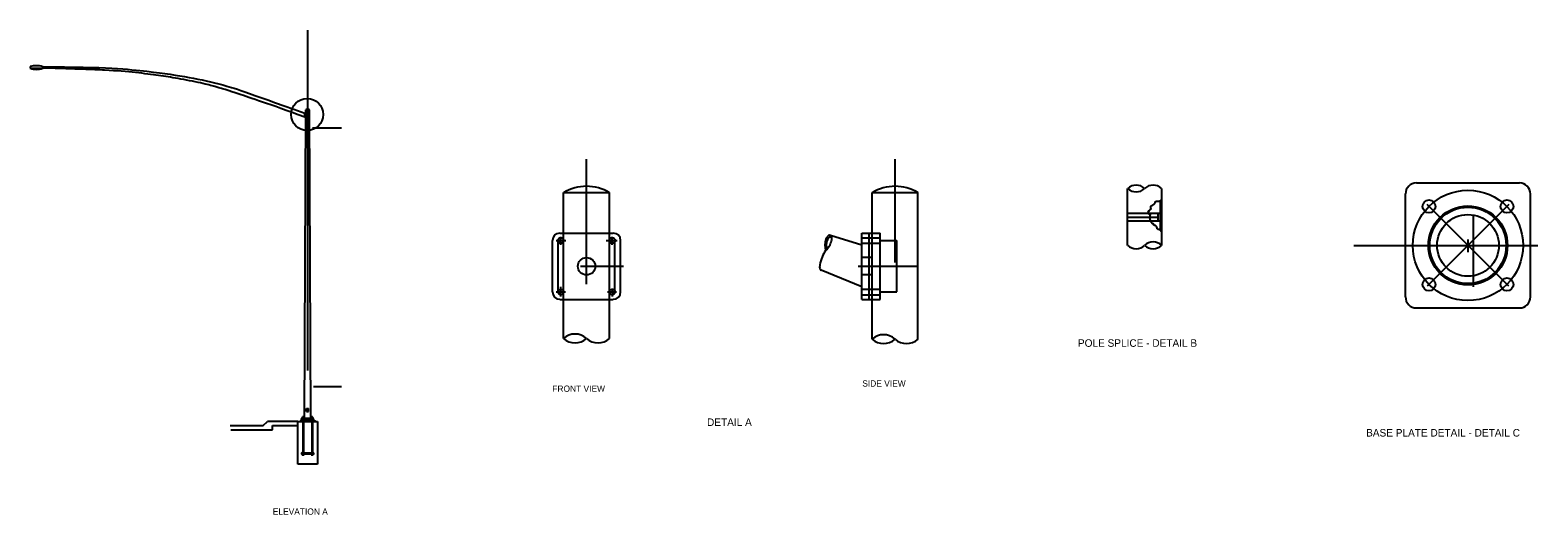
# Model space of a CAD drawing. Extents: x -801.4 to -784.3, y 483.4 to 488.8.
import ezdxf

# ---------------------------------------------------------------- set-up
doc = ezdxf.new("R2010")
doc.units = 0
for name, color, linetype in [('es_DETAIL', 7, 'Continuous'), ('es_LIGHTING', 7, 'Continuous'), ('es_NO-PLOT', 7, 'Continuous'), ('pp_PRESENTATION', 7, 'Continuous')]:
    doc.layers.add(name, color=color, linetype=linetype)

msp = doc.modelspace()

# ---------------------------------------------------------------- linework, layer by layer
at = {"layer": 'es_DETAIL'}
for p, q in [((-795.081, 486.219), (-795.081, 487.084)), ((-791.586, 486.211), (-791.586, 487.084)), ((-788.951, 486.405), (-788.951, 487.05)), ((-788.565, 486.405), (-788.565, 487.049)), ((-785.678, 487.113), (-784.511, 487.113)), ((-795.342, 487.002), (-794.821, 487.002)), ((-795.342, 486.543), (-795.342, 487.002)), ((-794.821, 486.543), (-794.821, 487.002)), ((-791.847, 486.543), (-791.847, 487.002)), ((-791.847, 487.002), (-791.326, 487.002)), ((-791.326, 485.342), (-791.326, 487.002)), ((-788.58, 486.578), (-788.58, 486.91)), ((-785.803, 485.821), (-785.803, 486.988)), ((-784.632, 485.942), (-785.557, 486.866)), ((-784.632, 486.866), (-785.557, 485.942)), ((-784.386, 485.821), (-784.386, 486.988)), ((-788.712, 486.764), (-788.951, 486.764)), ((-788.705, 486.722), (-788.951, 486.722)), ((-788.693, 486.68), (-788.951, 486.68)), ((-788.58, 486.764), (-788.712, 486.764)), ((-788.603, 486.722), (-788.705, 486.722)), ((-788.58, 486.68), (-788.693, 486.68)), ((-788.603, 486.68), (-788.603, 486.764)), ((-785.448, 486.758), (-785.448, 486.758)), ((-785.031, 485.936), (-785.031, 486.748)), ((-784.741, 486.758), (-784.741, 486.758)), ((-795.384, 486.543), (-794.779, 486.543)), ((-795.342, 485.793), (-795.342, 486.543)), ((-794.821, 485.793), (-794.821, 486.543)), ((-791.961, 486.408), (-792.317, 486.517)), ((-791.961, 485.793), (-791.961, 486.543)), ((-791.961, 486.543), (-791.753, 486.543)), ((-791.878, 485.793), (-791.878, 486.543)), ((-791.847, 485.793), (-791.847, 486.543)), ((-791.753, 485.793), (-791.753, 486.543)), ((-795.425, 486.46), (-795.315, 486.46)), ((-795.404, 485.877), (-795.404, 486.46)), ((-794.858, 486.46), (-794.734, 486.46)), ((-794.759, 485.877), (-794.759, 486.46)), ((-791.961, 486.491), (-791.753, 486.491)), ((-791.961, 486.429), (-791.753, 486.429)), ((-791.753, 486.46), (-791.565, 486.46)), ((-791.565, 485.877), (-791.565, 486.46)), ((-786.388, 486.404), (-784.303, 486.404)), ((-785.095, 486.472), (-785.095, 486.327)), ((-795.148, 486.168), (-795.004, 486.168)), ((-795.034, 486.169), (-794.662, 486.169)), ((-792.002, 486.168), (-791.337, 486.168)), ((-791.848, 486.267), (-791.961, 486.267)), ((-791.961, 485.936), (-792.422, 486.123)), ((-791.848, 486.069), (-791.961, 486.069)), ((-785.448, 486.051), (-785.448, 486.051)), ((-795.425, 485.877), (-795.321, 485.877)), ((-794.845, 485.877), (-794.743, 485.877)), ((-791.961, 485.908), (-791.753, 485.908)), ((-791.961, 485.845), (-791.753, 485.845)), ((-791.753, 485.877), (-791.565, 485.877)), ((-795.384, 485.793), (-794.779, 485.793)), ((-795.342, 485.35), (-795.342, 485.793)), ((-794.821, 485.35), (-794.821, 485.793)), ((-791.961, 485.793), (-791.753, 485.793)), ((-791.847, 485.342), (-791.847, 485.793)), ((-785.678, 485.696), (-784.511, 485.696)), ((-798.305, 484.443), (-798.305, 484.451)), ((-798.302, 484.452), (-798.284, 484.452)), ((-798.299, 484.452), (-798.287, 484.452)), ((-798.299, 484.443), (-798.299, 484.451)), ((-798.296, 484.462), (-798.298, 484.461)), ((-798.298, 484.452), (-798.298, 484.461)), ((-798.288, 484.461), (-798.298, 484.461)), ((-798.298, 484.461), (-798.288, 484.461)), ((-798.298, 484.459), (-798.288, 484.459)), ((-798.298, 484.457), (-798.288, 484.457)), ((-798.298, 484.455), (-798.288, 484.455)), ((-798.298, 484.454), (-798.288, 484.454)), ((-798.29, 484.462), (-798.296, 484.462)), ((-798.29, 484.462), (-798.288, 484.461)), ((-798.288, 484.452), (-798.288, 484.461)), ((-798.287, 484.443), (-798.287, 484.451)), ((-798.281, 484.443), (-798.281, 484.451)), ((-798.203, 484.443), (-798.203, 484.451)), ((-798.182, 484.452), (-798.2, 484.452)), ((-798.194, 484.462), (-798.197, 484.461)), ((-798.197, 484.452), (-798.197, 484.461)), ((-798.197, 484.461), (-798.186, 484.461)), ((-798.186, 484.461), (-798.197, 484.461)), ((-798.186, 484.452), (-798.197, 484.452)), ((-798.197, 484.443), (-798.197, 484.451)), ((-798.186, 484.459), (-798.196, 484.459)), ((-798.186, 484.457), (-798.196, 484.457)), ((-798.186, 484.455), (-798.196, 484.455)), ((-798.186, 484.454), (-798.196, 484.454)), ((-798.194, 484.462), (-798.188, 484.462)), ((-798.188, 484.462), (-798.186, 484.461)), ((-798.186, 484.452), (-798.186, 484.461)), ((-798.185, 484.443), (-798.185, 484.451)), ((-798.179, 484.443), (-798.179, 484.451)), ((-798.305, 484.443), (-798.281, 484.443)), ((-798.179, 484.443), (-798.203, 484.443)), ((-798.305, 484.057), (-798.305, 484.05)), ((-798.305, 484.041), (-798.305, 484.032)), ((-798.281, 484.041), (-798.305, 484.041)), ((-798.284, 484.058), (-798.302, 484.058)), ((-798.284, 484.049), (-798.302, 484.049)), ((-798.284, 484.031), (-798.302, 484.031)), ((-798.287, 484.058), (-798.299, 484.058)), ((-798.299, 484.057), (-798.299, 484.05)), ((-798.299, 484.041), (-798.299, 484.032)), ((-798.287, 484.031), (-798.299, 484.031)), ((-798.287, 484.057), (-798.287, 484.05)), ((-798.287, 484.041), (-798.287, 484.032)), ((-798.281, 484.057), (-798.281, 484.05)), ((-798.281, 484.041), (-798.281, 484.032)), ((-798.202, 484.057), (-798.202, 484.05)), ((-798.202, 484.041), (-798.202, 484.032)), ((-798.202, 484.041), (-798.179, 484.041)), ((-798.199, 484.058), (-798.182, 484.058)), ((-798.199, 484.049), (-798.182, 484.049)), ((-798.199, 484.031), (-798.182, 484.031)), ((-798.197, 484.057), (-798.197, 484.05)), ((-798.197, 484.041), (-798.197, 484.032)), ((-798.196, 484.058), (-798.185, 484.058)), ((-798.196, 484.031), (-798.185, 484.031)), ((-798.185, 484.057), (-798.185, 484.05)), ((-798.185, 484.041), (-798.185, 484.032)), ((-798.179, 484.057), (-798.179, 484.05)), ((-798.179, 484.041), (-798.179, 484.032))]:
    msp.add_line(p, q, dxfattribs=at)
for points in [[(-795.081, 485.964), (-795.081, 487.383)], [(-791.586, 486.9), (-791.586, 487.383)], [(-795.373, 486.411), (-795.373, 486.503)], [(-794.79, 486.411), (-794.79, 486.5)], [(-795.467, 485.877), (-795.467, 486.46)], [(-794.696, 485.877), (-794.696, 486.46)], [(-795.373, 485.825), (-795.373, 485.933)], [(-794.79, 485.916), (-794.79, 485.825)]]:
    msp.add_lwpolyline(points, dxfattribs=at)
for centre, radius in [((-785.095, 486.404), 0.625), ((-785.536, 486.846), 0.0729), ((-785.095, 486.404), 0.448), ((-784.653, 486.846), 0.0729), ((-785.095, 486.404), 0.433), ((-785.095, 486.404), 0.35), ((-795.373, 486.46), 0.0312), ((-794.79, 486.46), 0.0312), ((-795.081, 486.168), 0.099), ((-785.536, 485.962), 0.0729), ((-784.653, 485.962), 0.0729), ((-795.373, 485.877), 0.0312), ((-794.79, 485.877), 0.0312)]:
    msp.add_circle(centre, radius, dxfattribs=at)
for centre, radius, start, end in [((-795.081, 486.571), 0.503, 58.8144, 121.1856), ((-791.586, 486.571), 0.503, 58.8144, 121.1856), ((-788.854, 486.946), 0.141, 46.9935, 133.0065), ((-788.854, 487.152), 0.141, 226.9935, 313.0065), ((-788.662, 486.946), 0.141, 46.9935, 133.0065), ((-785.678, 486.988), 0.125, 90, 180), ((-784.511, 486.988), 0.125, 0, 90), ((-795.384, 486.46), 0.0833, 90, 180), ((-794.779, 486.46), 0.0833, 0, 90), ((-792.299, 486.456), 0.0725, 142.5423, 165.7363), ((-792.296, 486.445), 0.0627, 122.9366, 165.7363), ((-792.303, 486.46), 0.067, 122.1178, 143.3612), ((-792.328, 486.495), 0.024, 35.5092, 115.3907), ((-792.32, 486.476), 0.024, 48.8612, 115.3907), ((-792.374, 486.478), 0.0725, 341.9931, 24.7928), ((-792.145, 486.405), 0.235, 162.9833, 194.5271), ((-792.532, 486.518), 0.235, 312.9609, 344.7462), ((-792.14, 486.401), 0.225, 164.6977, 191.1048), ((-788.854, 486.508), 0.141, 226.9935, 313.0065), ((-788.662, 486.302), 0.141, 46.9935, 133.0065), ((-788.662, 486.508), 0.141, 226.9935, 313.0065), ((-792.368, 486.163), 0.0725, 161.9931, 204.7928), ((-792.414, 486.146), 0.024, 212.3388, 250.5762), ((-795.384, 485.877), 0.0833, 180, 270), ((-794.779, 485.877), 0.0833, 270, 0), ((-785.678, 485.821), 0.125, 180, 270), ((-784.511, 485.821), 0.125, 270, 0), ((-795.212, 485.205), 0.195, 48.1012, 131.8988), ((-795.212, 485.495), 0.195, 228.1012, 311.8988), ((-794.951, 485.495), 0.195, 228.1012, 311.8988), ((-791.716, 485.197), 0.195, 48.1012, 131.8988), ((-791.716, 485.487), 0.195, 228.1012, 311.8988), ((-791.456, 485.487), 0.195, 228.1012, 311.8988)]:
    msp.add_arc(centre, radius, start, end, dxfattribs=at)
for centre, major_axis, ratio, start_param, end_param in [((-792.211, 486.095), (0, 0.345), 0.680456, 0.756471, 1.304567), ((-798.302, 484.45), (-0.00424, 0), 0.642222, 3.943829, 5.480949), ((-798.293, 484.442), (-0.016, 0), 0.642222, 4.334104, 5.090674), ((-798.284, 484.45), (-0.00424, 0), 0.642222, 3.943829, 5.480949), ((-798.2, 484.45), (-0.00424, 0), 0.642222, 3.943829, 5.480949), ((-798.191, 484.442), (-0.016, 0), 0.642222, 4.334104, 5.090674), ((-798.182, 484.45), (-0.00424, 0), 0.642222, 3.943829, 5.480949), ((-798.302, 484.055), (-0.00424, 0), 0.642222, 3.943829, 5.480949), ((-798.302, 484.052), (0.00424, 0), 0.642222, 3.943829, 5.480949), ((-798.302, 484.034), (0.00424, 0), 0.642222, 3.943829, 5.480949), ((-798.293, 484.048), (-0.016, 0), 0.642222, 4.334104, 5.090674), ((-798.293, 484.059), (0.016, 0), 0.642222, 4.334104, 5.090674), ((-798.293, 484.042), (0.016, 0), 0.642222, 4.334104, 5.090674), ((-798.284, 484.055), (-0.00424, 0), 0.642222, 3.943829, 5.480949), ((-798.284, 484.052), (0.00424, 0), 0.642222, 3.943829, 5.480949), ((-798.284, 484.034), (0.00424, 0), 0.642222, 3.943829, 5.480949), ((-798.199, 484.055), (-0.00424, 0), 0.642222, 3.943829, 5.480949), ((-798.199, 484.052), (0.00424, 0), 0.642222, 3.943829, 5.480949), ((-798.199, 484.034), (0.00424, 0), 0.642222, 3.943829, 5.480949), ((-798.191, 484.048), (-0.016, 0), 0.642222, 4.334104, 5.090674), ((-798.191, 484.059), (0.016, 0), 0.642222, 4.334104, 5.090674), ((-798.191, 484.042), (0.016, 0), 0.642222, 4.334104, 5.090674), ((-798.182, 484.055), (-0.00424, 0), 0.642222, 3.943829, 5.480949), ((-798.182, 484.052), (0.00424, 0), 0.642222, 3.943829, 5.480949), ((-798.182, 484.034), (0.00424, 0), 0.642222, 3.943829, 5.480949)]:
    msp.add_ellipse(centre, major_axis=major_axis, ratio=ratio, start_param=start_param, end_param=end_param, dxfattribs=at)
for points in [[(-788.566, 486.915), (-788.572, 486.914), (-788.576, 486.912), (-788.579, 486.911), (-788.581, 486.909), (-788.585, 486.906), (-788.588, 486.906), (-788.591, 486.903), (-788.595, 486.903), (-788.599, 486.902), (-788.603, 486.902), (-788.606, 486.902), (-788.609, 486.902), (-788.613, 486.902), (-788.617, 486.902), (-788.619, 486.902), (-788.622, 486.901), (-788.626, 486.9), (-788.629, 486.9), (-788.632, 486.899), (-788.634, 486.898), (-788.637, 486.897), (-788.641, 486.894), (-788.643, 486.893), (-788.644, 486.889), (-788.644, 486.886), (-788.645, 486.883), (-788.651, 486.877), (-788.652, 486.873), (-788.653, 486.871), (-788.655, 486.87), (-788.656, 486.869), (-788.658, 486.866), (-788.659, 486.864), (-788.66, 486.863), (-788.663, 486.862), (-788.664, 486.861), (-788.666, 486.86), (-788.67, 486.858), (-788.673, 486.857), (-788.675, 486.854), (-788.685, 486.85), (-788.69, 486.847), (-788.692, 486.845), (-788.692, 486.841), (-788.692, 486.836), (-788.692, 486.833), (-788.692, 486.829), (-788.692, 486.827), (-788.689, 486.823), (-788.689, 486.819), (-788.689, 486.814), (-788.692, 486.811), (-788.696, 486.808), (-788.698, 486.807), (-788.702, 486.803), (-788.708, 486.798), (-788.711, 486.793), (-788.713, 486.789), (-788.716, 486.792), (-788.719, 486.788), (-788.72, 486.787), (-788.72, 486.783), (-788.72, 486.781), (-788.72, 486.778), (-788.72, 486.776), (-788.72, 486.774), (-788.719, 486.772), (-788.719, 486.769), (-788.719, 486.767), (-788.717, 486.766), (-788.716, 486.766), (-788.715, 486.766), (-788.711, 486.762), (-788.708, 486.761), (-788.704, 486.759), (-788.7, 486.757), (-788.698, 486.756), (-788.697, 486.754), (-788.697, 486.746), (-788.698, 486.745), (-788.7, 486.744), (-788.701, 486.741), (-788.702, 486.732), (-788.704, 486.729), (-788.705, 486.727), (-788.705, 486.723), (-788.705, 486.719), (-788.704, 486.716), (-788.701, 486.711), (-788.698, 486.707)], [(-788.698, 486.707), (-788.698, 486.705), (-788.697, 486.692), (-788.694, 486.682), (-788.693, 486.68), (-788.69, 486.682), (-788.686, 486.677), (-788.686, 486.675), (-788.685, 486.672), (-788.683, 486.67), (-788.683, 486.667), (-788.683, 486.665), (-788.682, 486.662), (-788.681, 486.661), (-788.675, 486.658), (-788.664, 486.653), (-788.66, 486.651), (-788.66, 486.646), (-788.659, 486.641), (-788.659, 486.638), (-788.658, 486.64), (-788.655, 486.638), (-788.645, 486.634), (-788.638, 486.632), (-788.636, 486.63), (-788.63, 486.625), (-788.626, 486.622), (-788.626, 486.62), (-788.626, 486.618), (-788.624, 486.612), (-788.622, 486.608), (-788.621, 486.606), (-788.621, 486.603), (-788.619, 486.601), (-788.619, 486.599), (-788.618, 486.596), (-788.614, 486.593), (-788.61, 486.591), (-788.607, 486.59), (-788.599, 486.588), (-788.598, 486.587), (-788.59, 486.583), (-788.585, 486.581), (-788.583, 486.58), (-788.581, 486.579), (-788.579, 486.576), (-788.577, 486.575), (-788.577, 486.572), (-788.576, 486.569), (-788.575, 486.566), (-788.572, 486.564), (-788.565, 486.562)]]:
    msp.add_spline(points, degree=3, dxfattribs=at)
at = {"layer": 'es_LIGHTING'}
for p, q in [((-798.242, 488.844), (-798.242, 484.987)), ((-801.385, 488.43), (-801.385, 488.413)), ((-801.385, 488.413), (-801.243, 488.413)), ((-801.243, 488.429), (-801.243, 488.413)), ((-798.278, 484.443), (-798.263, 487.94)), ((-798.273, 487.91), (-798.256, 487.91)), ((-798.273, 487.854), (-798.273, 487.91)), ((-798.266, 487.854), (-798.266, 487.91)), ((-798.263, 487.94), (-798.221, 487.94)), ((-798.256, 487.854), (-798.256, 487.91)), ((-798.256, 487.904), (-798.242, 487.904)), ((-798.242, 487.86), (-798.242, 487.904)), ((-798.22, 487.735), (-798.221, 487.94)), ((-798.206, 484.443), (-798.221, 487.94)), ((-798.273, 487.854), (-798.256, 487.854)), ((-798.256, 487.86), (-798.242, 487.86)), ((-798.185, 487.735), (-797.856, 487.735)), ((-798.176, 484.807), (-797.856, 484.807)), ((-798.253, 484.557), (-798.231, 484.557)), ((-798.253, 484.521), (-798.253, 484.557)), ((-798.253, 484.521), (-798.231, 484.521)), ((-798.231, 484.521), (-798.231, 484.557)), ((-799.118, 484.365), (-798.744, 484.365)), ((-799.112, 484.315), (-798.638, 484.315)), ((-798.744, 484.365), (-798.695, 484.408)), ((-798.354, 484.408), (-798.695, 484.408)), ((-798.638, 484.365), (-798.354, 484.365)), ((-798.638, 484.315), (-798.638, 484.365)), ((-798.354, 483.924), (-798.354, 484.408)), ((-798.354, 484.408), (-798.13, 484.408)), ((-798.31, 484.429), (-798.331, 484.408)), ((-798.175, 484.443), (-798.31, 484.443)), ((-798.31, 484.429), (-798.31, 484.443)), ((-798.175, 484.429), (-798.31, 484.429)), ((-798.281, 484.443), (-798.304, 484.443)), ((-798.297, 484.408), (-798.297, 484.058)), ((-798.289, 484.408), (-798.289, 484.058)), ((-798.203, 484.443), (-798.18, 484.443)), ((-798.195, 484.408), (-798.195, 484.058)), ((-798.186, 484.408), (-798.186, 484.058)), ((-798.175, 484.429), (-798.175, 484.443)), ((-798.175, 484.429), (-798.153, 484.408)), ((-798.13, 484.408), (-798.13, 483.924)), ((-798.13, 483.924), (-798.354, 483.924))]:
    msp.add_line(p, q, dxfattribs=at)
msp.add_lwpolyline([(-798.172, 484.049), (-798.312, 484.049), (-798.312, 484.041), (-798.172, 484.041)], close=True, dxfattribs=at)
for centre, radius, start, end in [((-801.316, 488.215), 0.226, 71.0818, 107.784), ((-801.314, 488.592), 0.193, 248.4908, 291.5092), ((-798.242, 487.905), 0.0412, 58.8144, 121.1856)]:
    msp.add_arc(centre, radius, start, end, dxfattribs=at)
for points in [[(-799.219, 488.183), (-799.234, 488.187), (-799.281, 488.2), (-799.43, 488.243), (-799.726, 488.3), (-799.92, 488.328), (-800.178, 488.364), (-800.517, 488.392), (-800.839, 488.403), (-801.243, 488.413)], [(-801.242, 488.429), (-800.527, 488.428), (-800.002, 488.375), (-799.577, 488.312), (-799.199, 488.23), (-798.964, 488.151), (-798.273, 487.903)], [(-798.273, 487.858), (-798.686, 488.008), (-799.099, 488.147), (-799.189, 488.174), (-799.219, 488.183)]]:
    msp.add_open_spline(points, degree=3, dxfattribs=at)
at = {"layer": 'pp_PRESENTATION'}
msp.add_circle((-798.247, 487.888), 0.182, dxfattribs=at)

# ---------------------------------------------------------------- texts
at = {"layer": 'es_NO-PLOT'}
for s, height, p in [('POLE SPLICE - DETAIL B', 0.08531, (-789.514, 485.255)), ('FRONT VIEW', 0.0711, (-795.469, 484.745)), ('SIDE VIEW', 0.0711, (-791.957, 484.804)), ('DETAIL A', 0.0853, (-793.716, 484.358)), ('BASE PLATE DETAIL - DETAIL C', 0.08531, (-786.249, 484.238)), ('ELEVATION A', 0.07109, (-798.636, 483.352))]:
    msp.add_text(s, height=height, dxfattribs=at).set_placement(p)

doc.saveas('drawing.dxf')
